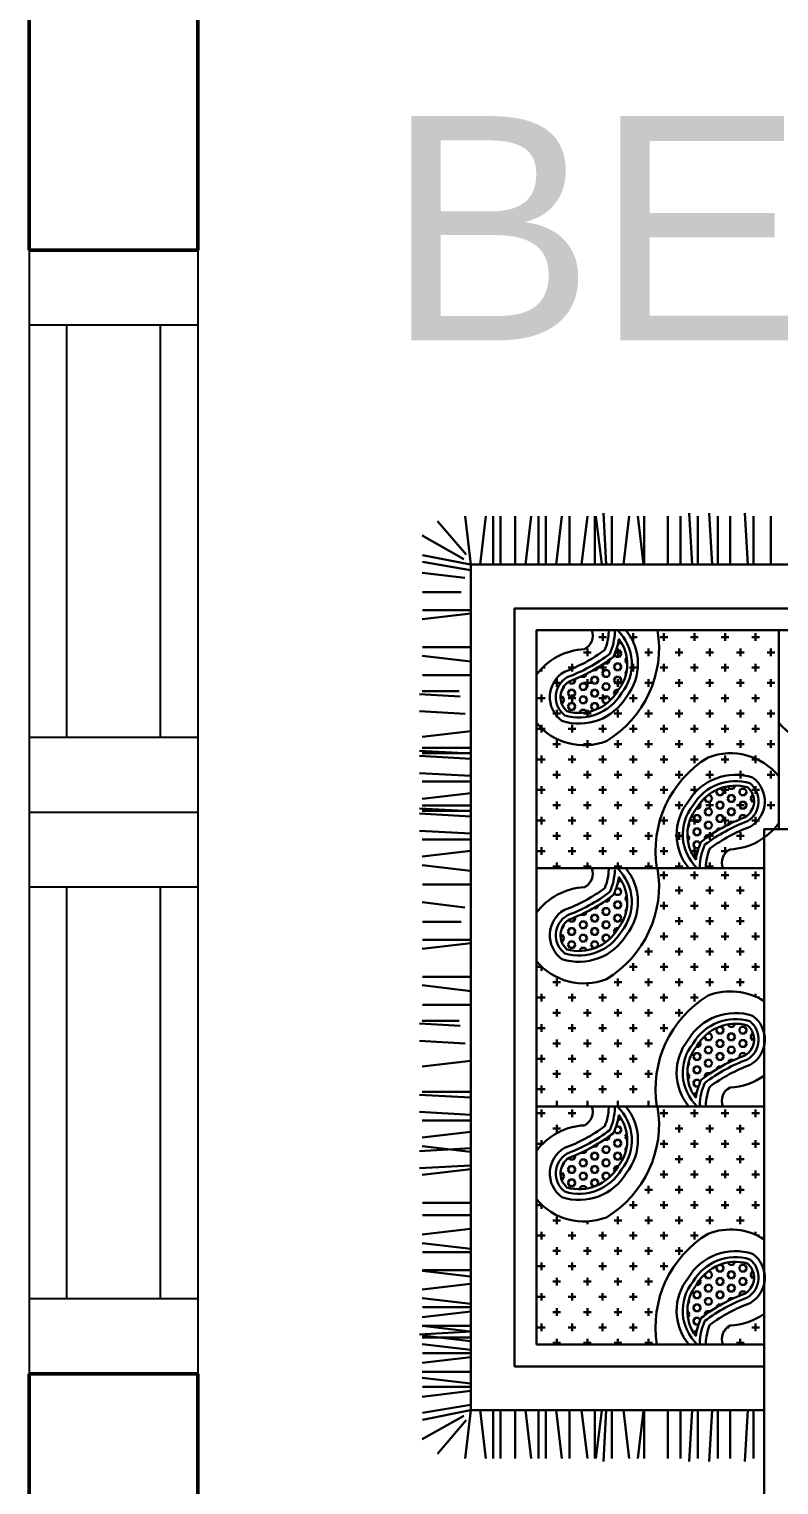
# Model space of a CAD drawing. Header units: millimetres. Extents: x -20622 to 21990, y -10877 to 8500.
# Drawn here: x 0 to 1001, y 1177 to 3120 of the extents above; entities that cross this region are included whole.
import ezdxf

# ---------------------------------------------------------------- set-up
doc = ezdxf.new("R2010")
doc.units = ezdxf.units.MM
doc.layers.add('FURNITURE', color=80, linetype='Continuous', lineweight=30)
doc.layers.add('WALL', color=140, linetype='Continuous', lineweight=50)
doc.layers.add('Windows', color=190, linetype='Continuous')
doc.styles.get("Standard").update_dxf_attribs({"font": 'arial.ttf'})
pattern_1 = [(179.999999927751, (49759.32239473541, -6060.411142730384), (-20.41200002573917, -20.41199997426084), [10.206, -30.618]), (269.999999927751, (49754.21939475616, -6055.308142724855), (20.41199997426083, -20.41200002573917), [10.206, -30.618])]

msp = doc.modelspace()

# ---------------------------------------------------------------- hatches: boundary and pattern name
at = {"layer": 'FURNITURE'}
h = msp.add_hatch(dxfattribs=at)
h.set_pattern_fill('CROSS', color=256, scale=81.64800000000001, angle=179.999999927751, style=0)
h.set_pattern_definition(pattern_1)
h.paths.add_polyline_path([(906.3303028848004, 2147.864654499572, -0.3271189914956976), (1000.586683029902, 2122.486163188499), (1000.586683276037, 2317.679551343042), (838.7751352353225, 2317.679551547084, -0.3064658726302401), (770.3433433272821, 2169.650336356854, -0.3224756214508783), (676.9635869338181, 2193.95336822407), (676.9635866890403, 1999.835439513117), (837.8985109767618, 1999.835439310181, -0.3064658726302392)])
h = msp.add_hatch(dxfattribs=at)
h.set_pattern_fill('CROSS', color=256, scale=81.64800000000001, angle=179.999999927751, style=0)
h.set_pattern_definition(pattern_1)
h.paths.add_polyline_path([(741.2463640553578, 2292.380013499613, 0.3840246390260669), (750.9453571945633, 2317.679551657835), (676.9635870898346, 2317.679551751125), (676.9635870146631, 2258.065682312526, -0.2274321363381987)])
h.paths.add_polyline_path([(935.4272821567265, 2025.134977356814, 0.2321176850507516), (1000.586682951947, 2060.666089637372), (1000.586683276037, 2317.679551343042), (676.9635870898346, 2317.679551751125), (676.9635866890403, 1999.835439513117), (925.7282890175211, 1999.83543919943, -0.3840246390260164)])
h = msp.add_hatch(dxfattribs=at)
h.set_pattern_fill('HEX', color=256, scale=40.82400000000001, angle=179.999999927751, style=0)
h.set_pattern_definition([(179.999999927751, (13065.72926349874, 98.93746913927407), (-1.114538615796642e-08, -8.838655273224003), [5.103000000000001, -10.206]), (299.999999927751, (13065.72926349874, 98.93746913927407), (7.654500007477966, 4.419327626959811), [5.102999999999966, -10.20599999999993]), (239.999999927751, (13060.62626351306, 98.93746914570943), (7.654499996332581, -4.419327646264189), [5.102999999999999, -10.206])])
edge = h.paths.add_edge_path()
edge.add_arc((702.8511598522305, 2318.488390519941), 85.05510159721173, 334.7059495599105, 351.75349550873483, ccw=False)
edge.add_arc((643.0955692009325, 2458.714392421217), 223.2729629412815, 290.29971904566617, 307.7385221473898, ccw=False)
edge.add_arc((734.1444716289831, 2228.344015973936), 24.98340301428634, 122.9498137854405, 229.0990008393211)
edge.add_arc((733.8636147972283, 2266.940868700627), 59.68639451019347, 254.3738144479009, 329.9117372344881)
edge.add_arc((742.0783182080626, 2272.622591191657), 56.15849300792627, 320.6541088638612, 396.8329981427394)
h = msp.add_hatch(dxfattribs=at)
h.set_pattern_fill('HEX', color=256, scale=40.82400000000001, angle=179.999999927751, style=0)
h.set_pattern_definition([(359.999999927751, (-11389.05561739143, 4218.577521704579), (1.114538615796642e-08, 8.838655273224003), [5.103000000000001, -10.206]), (119.999999927751, (-11389.05561739143, 4218.577521704579), (-7.654500007477966, -4.419327626959811), [5.103000000000002, -10.206]), (59.99999992775103, (-11383.95261730097, 4218.577521698146), (-7.654499996332581, 4.419327646264189), [5.103000000000001, -10.206])])
edge = h.paths.add_edge_path()
edge.add_arc((973.8224863046719, 1999.026599987374), 85.05510169648305, 154.7059493314022, 171.7534952802265, ccw=False)
edge.add_arc((1033.578077013885, 1858.800598435628), 223.2729629426227, 110.29971904628661, 127.7385221480103, ccw=False)
edge.add_arc((942.5291745834164, 2089.17097488291), 24.9834030137631, 302.949813785357, 409.0990008392378)
edge.add_arc((942.8100314148561, 2050.574122155799), 59.68639451019347, 74.37381444790095, 149.9117372344881)
edge.add_arc((934.595327951101, 2044.892399598353), 56.15849300910902, 140.6541087772277, 216.8329980561059)
h = msp.add_hatch(dxfattribs=at)
h.set_pattern_fill('HEX', color=256, scale=40.82400000000001, angle=179.999999927751, style=0)
h.set_pattern_definition([(179.999999927751, (13065.72926309795, -218.9066430987345), (-1.114538615796642e-08, -8.838655273224003), [5.103000000000001, -10.206]), (299.999999927751, (13065.72926309795, -218.9066430987345), (7.654500007477966, 4.419327626959811), [5.102999999999966, -10.20599999999993]), (239.999999927751, (13060.62626311226, -218.9066430922991), (7.654499996332581, -4.419327646264189), [5.102999999999999, -10.206])])
edge = h.paths.add_edge_path()
edge.add_arc((702.8511594514343, 2000.64427826936), 85.05510159721173, 334.7059495599105, 351.75349550873483, ccw=False)
edge.add_arc((643.095568841127, 2140.870280176923), 223.2729629211643, 290.2997190363602, 307.7385221380839, ccw=False)
edge.add_arc((734.1444712329114, 1910.499903729641), 24.98340302213125, 122.9498137866912, 229.0990008405718)
edge.add_arc((733.8636143883195, 1949.096756456333), 59.68639451406344, 254.3738144570265, 329.9117372436137)
edge.add_arc((742.0783178152878, 1954.778478947361), 56.15849299773814, 320.6541088636346, 396.832998142513)
h = msp.add_hatch(dxfattribs=at)
h.set_pattern_fill('HEX', color=256, scale=40.82400000000001, angle=179.999999927751, style=0)
h.set_pattern_definition([(359.999999927751, (-11389.05561779222, 3900.73340946741), (1.114538615796642e-08, 8.838655273224003), [5.103000000000001, -10.206]), (119.999999927751, (-11389.05561779222, 3900.73340946741), (-7.654500007477966, -4.419327626959811), [5.103000000000002, -10.206]), (59.99999992775103, (-11383.95261770177, 3900.733409460976), (-7.654499996332581, 4.419327646264189), [5.103000000000001, -10.206])])
edge = h.paths.add_edge_path()
edge.add_arc((973.8224859066718, 1681.182487749784), 85.05510169919005, 154.7059493319517, 171.753495280776, ccw=False)
edge.add_arc((1033.578076566634, 1540.956486191333), 223.272962919824, 110.29971903574031, 127.738522137464, ccw=False)
edge.add_arc((942.5291741775808, 1771.326862638196), 24.98340302213099, 302.9498137866912, 409.0990008405718)
edge.add_arc((942.8100310221741, 1732.730009911506), 59.68639451406038, 74.37381445702734, 149.9117372436147)
edge.add_arc((934.5953275422858, 1727.048287354057), 56.15849299892157, 140.6541087769981, 216.8329980558764)
h = msp.add_hatch(dxfattribs=at)
h.set_pattern_fill('HEX', color=256, scale=40.82400000000001, angle=179.999999927751, style=0)
h.set_pattern_definition([(179.999999927751, (13065.72926269715, -536.7507553367429), (-1.114538615796642e-08, -8.838655273224003), [5.103000000000001, -10.206]), (299.999999927751, (13065.72926269715, -536.7507553367429), (7.654500007477966, 4.419327626959811), [5.102999999999967, -10.20599999999993]), (239.999999927751, (13060.62626271147, -536.7507553303076), (7.654499996332581, -4.419327646264189), [5.102999999999999, -10.206])])
edge = h.paths.add_edge_path()
edge.add_arc((702.8511590506391, 1682.800166031345), 85.05510159720998, 334.70594955991436, 351.7534955087387, ccw=False)
edge.add_arc((643.0955684403318, 1823.02616793892), 223.2729629211694, 290.2997190363595, 307.73852213808317, ccw=False)
edge.add_arc((734.1444708321153, 1592.655791491633), 24.98340302213125, 122.9498137866912, 229.0990008405718)
edge.add_arc((733.8636139869825, 1631.252644218744), 59.6863945143213, 254.373814457635, 329.9117372442221)
edge.add_arc((742.0783174150263, 1636.934366709772), 56.15849299705908, 320.6541088636195, 396.8329981424977)
h = msp.add_hatch(dxfattribs=at)
h.set_pattern_fill('HEX', color=256, scale=40.82400000000001, angle=179.999999927751, style=0)
h.set_pattern_definition([(359.999999927751, (-11389.05561819302, 3582.889297229401), (1.114538615796642e-08, 8.838655273224003), [5.103000000000001, -10.206]), (119.999999927751, (-11389.05561819302, 3582.889297229401), (-7.654500007477966, -4.419327626959811), [5.103000000000002, -10.206]), (59.99999992775103, (-11383.95261810256, 3582.889297222967), (-7.654499996332581, 4.419327646264189), [5.103000000000001, -10.206])])
edge = h.paths.add_edge_path()
edge.add_arc((973.8224855058766, 1363.338375511782), 85.05510169918827, 154.7059493319557, 171.75349528078, ccw=False)
edge.add_arc((1033.57807616857, 1223.112373953738), 223.2729629211694, 110.2997190363595, 127.7385221380832, ccw=False)
edge.add_arc((942.5291737818247, 1453.482750394319), 24.9834030137634, 302.94981378536, 409.0990008392408)
edge.add_arc((942.8100306132648, 1414.885897667211), 59.68639451019191, 74.37381444790145, 149.9117372344888)
edge.add_arc((934.5953271414903, 1409.204175116049), 56.15849299892123, 140.6541087769996, 216.8329980558779)

# ---------------------------------------------------------------- linework, layer by layer
for p, q in [((589.48358723602, 2405.159551864956), (581.8437990984839, 2469.953375223321)), ((601.7854315944642, 2405.159551849444), (609.4252200001811, 2469.953375188542)), ((619.3533051077902, 2405.159551827292), (619.3533051894938, 2469.953375176022)), ((629.2662804504726, 2405.689415656902), (629.2662805313666, 2469.841415660489)), ((648.6221398483831, 2405.689415632495), (648.6221399292772, 2469.841415636082)), ((662.2861591417968, 2405.159551773154), (669.9259475475137, 2469.953375112251)), ((679.8540326551229, 2405.159551751001), (679.8540327368264, 2469.953375099732)), ((689.7670079978052, 2405.689415580612), (689.7670080786993, 2469.8414155842)), ((703.4310272912189, 2405.159551721271), (711.070815592162, 2469.953375060368)), ((720.998900804545, 2405.159551699117), (720.9989008862485, 2469.953375047849)), ((737.3549758590452, 2405.159551678494), (744.9947642647621, 2469.953375017591)), ((754.9228494771451, 2405.15955165634), (754.9228495588486, 2469.953375005071)), ((764.0892996244002, 2405.689415486893), (756.4544466460084, 2469.953375003141)), ((770.1925554912232, 2405.159551637086), (766.3726614157276, 2473.764388958735)), ((777.8323437104646, 2405.159551627453), (777.8323437921681, 2469.953374976183)), ((793.1069850939039, 2405.159551608192), (800.7467734996208, 2469.953374947288)), ((819.8413087544832, 2405.68941541659), (812.206455880867, 2469.953374932838)), ((820.9986396157983, 2405.689415415131), (820.9986396966924, 2469.841415418718)), ((852.2356015880305, 2405.159551533631), (852.235601669734, 2469.953374882361)), ((869.4999326503548, 2405.159551511861), (869.4999327320584, 2469.953374860592)), ((884.7745740337941, 2405.159551492599), (880.954679958295, 2473.76438881425)), ((892.4143622530337, 2405.159551482966), (892.4143623347372, 2469.953374831697)), ((911.5088976937059, 2405.159551458889), (907.6890037229805, 2473.764388780538)), ((919.1486860177192, 2405.159551449256), (919.1486860994228, 2469.953374797986)), ((935.57572289378, 2405.689415270651), (935.5757229746741, 2469.841415274239)), ((959.1728965419989, 2405.159551398785), (955.3530025712735, 2473.764388720435)), ((966.8126848660122, 2405.159551389151), (966.8126849477158, 2469.953374737882)), ((989.7271144686911, 2405.159551360256), (989.7271145503946, 2469.953374708987)), ((583.4695479437614, 2418.619044727035), (544.9692495104573, 2463.434941709761)), ((580.121684737449, 2412.599022144616), (524.6897639749059, 2444.065880918717)), ((588.9537234458767, 2405.159551865625), (524.8017234325089, 2418.0093660143)), ((581.480440139474, 2387.665199530532), (524.6897639122944, 2394.41219231275)), ((588.9537234367453, 2397.917247127945), (524.8017234208837, 2408.790103014631)), ((576.4032164723958, 2368.355677343264), (524.8017233698974, 2368.355677408332)), ((589.4835871538853, 2340.024512801786), (524.6897638340797, 2332.384724598033)), ((589.4835871595587, 2344.52221578397), (524.8017233398441, 2344.522215865532)), ((589.4835870969455, 2294.868527165429), (524.8017232772308, 2294.868527246991)), ((589.4835870730512, 2275.91913158158), (524.6897637725833, 2283.616934936987)), ((589.483587049901, 2257.560419951008), (524.8017232301863, 2257.56042003257)), ((574.058231476869, 2236.264595551869), (524.6897637128714, 2236.264595614122)), ((575.4246308830625, 2229.407605186325), (520.8787497533649, 2232.444701470332)), ((581.9133323104033, 2206.131886880147), (520.8787497244703, 2209.530271867653)), ((589.4835869556246, 2182.795948042442), (524.6897636358153, 2175.156159826117)), ((589.4835869276194, 2160.588542842773), (524.6897636174454, 2160.588542924477)), ((589.4835869179879, 2152.948754557317), (520.8787496579389, 2156.768648779848)), ((589.4835869093367, 2146.08926068917), (520.8787496492896, 2149.909154911703)), ((589.4835869189719, 2153.729048973789), (524.6897636087979, 2153.729049055492)), ((589.4835868804421, 2123.174831086491), (520.8787496203931, 2126.994725322435)), ((589.4835868708105, 2115.535042801873), (524.6897635606365, 2115.535042883577)), ((589.4835868515474, 2100.260401483813), (524.6897635317418, 2092.620613280898)), ((589.4835868208738, 2075.93453790201), (520.8787495608267, 2079.754432137953)), ((589.4835868305072, 2083.574326186628), (524.6897635203331, 2083.574326268332)), ((589.4835868122245, 2069.075044033863), (520.8787495521756, 2072.894938268969)), ((589.4835868218579, 2076.714832331893), (524.6897635116839, 2076.714832413597)), ((589.4835867833299, 2046.160614431185), (520.8787495232809, 2049.98050866629)), ((589.4835867736965, 2038.520826146567), (524.6897634635225, 2038.52082622827)), ((589.4835867544352, 2023.246184828506), (524.6897634346278, 2015.606396625591)), ((588.9537229305806, 1996.511861090472), (524.689763420176, 2004.146714191539)), ((852.1704048413376, 1990.664806694101), (841.9644048699702, 1990.66480670697)), ((847.0674048620876, 1995.767806698792), (847.0674048492183, 1985.561806701441)), ((892.994404831581, 1990.664806642623), (882.7884048602136, 1990.664806655492)), ((887.8914048523311, 1995.767806647314), (887.8914048394618, 1985.561806649963)), ((933.8184048218245, 1990.664806591144), (923.6124048504571, 1990.664806604014)), ((928.7154048425746, 1995.767806595836), (928.7154048297052, 1985.561806598484)), ((974.642404812068, 1990.664806539666), (964.4364048407006, 1990.664806552535)), ((969.539404832818, 1995.767806544357), (969.5394048199487, 1985.561806547006)), ((588.9537229073503, 1978.090199206228), (524.801722877779, 1978.090199287122)), ((872.5824048631057, 1970.252806672821), (862.3764047869645, 1970.25280668569)), ((867.4794048838576, 1975.355806678351), (867.4794048709864, 1965.149806680161)), ((913.4064048533492, 1970.252806621343), (903.2004048819817, 1970.252806634212)), ((908.303404874101, 1975.355806626872), (908.3034048612299, 1965.149806628682)), ((954.2304048435926, 1970.252806569865), (944.0244048722252, 1970.252806582733)), ((949.1274048643445, 1975.355806575394), (949.1274048514733, 1965.149806577204)), ((581.4804395847441, 1947.746032804192), (524.6897633575645, 1954.493025586409)), ((852.1704047898565, 1949.840806690446), (841.9644048184891, 1949.840806703316)), ((847.0674048106084, 1954.943806708549), (847.0674047977391, 1944.737806697786)), ((892.9944047801, 1949.840806638968), (882.7884048087326, 1949.840806651838)), ((887.8914048008519, 1954.94380665707), (887.8914047879825, 1944.737806646308)), ((933.8184047703435, 1949.84080658749), (923.6124047989761, 1949.840806600359)), ((928.7154047910954, 1954.943806605592), (928.715404778226, 1944.73780659483)), ((974.6424047605869, 1949.840806536012), (964.4364047892195, 1949.840806548881)), ((969.5394047813388, 1954.943806554114), (969.5394047684695, 1944.737806543352)), ((576.4032159176659, 1928.436510616086), (524.8017228151675, 1928.436510681154)), ((872.5824048116283, 1929.428806669167), (862.3764047354871, 1929.428806682036)), ((867.4794048323783, 1934.531806674696), (867.4794048195108, 1924.325806677344)), ((913.4064048018718, 1929.428806617688), (903.2004048305043, 1929.428806630557)), ((908.3034048226218, 1934.531806623218), (908.3034048097543, 1924.325806625866)), ((954.2304047921152, 1929.42880656621), (944.0244048207478, 1929.428806579079)), ((949.1274048128653, 1934.531806571739), (949.1274047999977, 1924.325806574388)), ((589.4835866048288, 1904.60304905763), (524.8017227851142, 1904.603049139192)), ((852.170404738381, 1909.016806700203), (841.9644047670135, 1909.016806713072)), ((847.067404759131, 1914.119806705732), (847.0674047462599, 1903.913806707543)), ((892.9944047286244, 1909.016806648725), (882.788404757257, 1909.016806661594)), ((887.8914047493745, 1914.119806654254), (887.8914047365033, 1903.913806656065)), ((933.8184047188679, 1909.016806597246), (923.6124047475005, 1909.016806610116)), ((928.715404739618, 1914.119806602776), (928.7154047267468, 1903.913806604586)), ((974.6424047091114, 1909.016806545768), (964.4364047377439, 1909.016806558637)), ((969.5394047298614, 1914.119806551297), (969.5394047169902, 1903.913806553108)), ((589.4835865991554, 1900.105346074608), (524.6897632793498, 1892.465557871694)), ((831.7584047699056, 1888.604806717829), (821.5524046937644, 1888.604806730698)), ((826.6554047906575, 1893.70780672252), (826.6554047777863, 1883.501806725168)), ((872.5824047601491, 1888.60480666635), (862.3764046840079, 1888.604806679219)), ((867.479404780901, 1893.707806671041), (867.4794047680298, 1883.50180667369)), ((913.4064047503925, 1888.604806614872), (903.2004047790251, 1888.604806627741)), ((908.3034047711444, 1893.707806619563), (908.3034047582732, 1883.501806622212)), ((954.230404740636, 1888.604806563394), (944.0244047692686, 1888.604806576263)), ((949.1274047613879, 1893.707806568085), (949.1274047485167, 1883.501806570733)), ((684.4631325102691, 1868.192806908024), (678.6684047545587, 1868.192806915331)), ((683.7714047410609, 1868.839936143754), (683.7714047338086, 1863.08980691064)), ((811.3464046966565, 1868.192806748027), (801.140404725289, 1868.192806760896)), ((806.2434047174083, 1873.295806753556), (806.243404704539, 1863.089806756205)), ((852.1704046868999, 1868.192806696549), (841.9644047155325, 1868.192806709418)), ((847.0674047076518, 1873.295806702078), (847.0674046947825, 1863.089806704727)), ((892.9944046771434, 1868.19280664507), (882.788404705776, 1868.19280665794)), ((887.8914046978953, 1873.2958066506), (887.8914046850259, 1863.089806653248)), ((933.8184046673869, 1868.192806593592), (923.6124046960194, 1868.192806606461)), ((928.7154046881387, 1873.295806599121), (928.7154046752694, 1863.08980660177)), ((974.6424046576303, 1868.192806542114), (964.4364046862629, 1868.192806554983)), ((969.5394046783822, 1873.295806547643), (969.5394046655128, 1863.089806550292)), ((589.4835865422156, 1854.949360439089), (524.8017227225009, 1854.949360520651)), ((709.286404642924, 1847.78080688202), (699.0804046715566, 1847.780806894889)), ((704.1834046636741, 1852.883806886711), (704.1834046508047, 1842.67780688936)), ((745.0074046456921, 1846.360182022235), (745.0074046410482, 1842.677806837881)), ((790.9344047281847, 1847.780806779064), (780.7284046520435, 1847.780806791932)), ((785.831404644161, 1852.883806783754), (785.8314046312917, 1842.677806786403)), ((831.7584047184282, 1847.780806727585), (821.552404642287, 1847.780806740454)), ((826.6554047391783, 1852.883806732276), (826.6554047263089, 1842.677806734925)), ((872.5824047086717, 1847.780806676107), (862.3764046325305, 1847.780806688976)), ((867.4794047294217, 1852.883806680798), (867.4794047165524, 1842.677806683447)), ((913.4064046989151, 1847.780806624629), (903.2004047275477, 1847.780806637498)), ((908.3034047196652, 1852.883806629319), (908.3034047067958, 1842.677806631968)), ((954.2304046891586, 1847.78080657315), (944.0244047177912, 1847.780806586019)), ((949.1274047099087, 1852.883806577841), (949.1274046970393, 1842.67780658049)), ((589.4835865183213, 1835.999964854401), (524.6897632178534, 1843.697768210648)), ((688.8744046744487, 1827.368806899646), (678.6684047030813, 1827.368806912515)), ((683.7714046952005, 1832.471806904337), (683.7714046823312, 1822.265806906986)), ((729.6984046646921, 1827.368806848167), (719.4924046933247, 1827.368806861037)), ((724.595404685444, 1832.471806852858), (724.5954046725747, 1822.265806855507)), ((770.5224046549356, 1827.368806796689), (760.3164046835682, 1827.368806809558)), ((765.4194046756875, 1832.47180680138), (765.4194046628181, 1822.265806804029)), ((811.3464046451809, 1827.368806745211), (801.1404046738135, 1827.36880675808)), ((806.2434046659309, 1832.471806749902), (806.2434046530598, 1822.265806752551)), ((852.1704046354243, 1827.368806693732), (841.9644046640569, 1827.368806706602)), ((847.0674046561744, 1832.471806698424), (847.0674046433032, 1822.265806701072)), ((892.9944046256678, 1827.368806642254), (882.7884046543004, 1827.368806655123)), ((887.8914046464179, 1832.471806646945), (887.8914046335467, 1822.265806649594)), ((969.5394046269048, 1832.471806543989), (969.5394046219353, 1828.531826597002)), ((974.6424046061547, 1827.368806539297), (972.0543422801966, 1827.368806542561)), ((589.4835864951692, 1817.64125322383), (524.8017226754546, 1817.641253305392)), ((704.1834046121967, 1812.059806883895), (704.1834045993255, 1801.853806886543)), ((745.0074046024401, 1812.059806832416), (745.007404589569, 1801.853806835065)), ((785.8314045926836, 1812.059806780938), (785.8314045798124, 1801.853806783587)), ((826.6554046877009, 1812.05980672946), (826.6554046748297, 1801.853806732109)), ((867.4794046779443, 1812.059806677981), (867.4794046650732, 1801.85380668063)), ((575.4246303283326, 1789.488438459147), (520.878749198635, 1792.525534743155)), ((574.0582309221409, 1796.345428824691), (524.6897631581433, 1796.345428886945)), ((683.7714046437213, 1791.647806914093), (683.771404630852, 1781.441806903331)), ((709.2864045914448, 1806.956806878365), (699.0804046200774, 1806.956806891235)), ((724.5954046339648, 1791.647806862615), (724.5954046210954, 1781.441806851852)), ((750.1104045816883, 1806.956806826887), (739.9044046103209, 1806.956806839756)), ((765.4194046242083, 1791.647806811137), (765.4194046113389, 1781.441806800374)), ((790.9344046767055, 1806.956806775409), (780.7284046005643, 1806.956806788278)), ((806.2434046144517, 1791.647806759658), (806.2434046015824, 1781.441806748896)), ((831.758404666949, 1806.95680672393), (821.5524045908078, 1806.9568067368)), ((847.0674046046952, 1791.64780670818), (847.0674045918258, 1781.441806697417)), ((872.5824046571925, 1806.956806672452), (862.3764045810512, 1806.956806685321)), ((581.9133317556734, 1766.212720152969), (520.8787491697403, 1769.611105140476)), ((688.8744046229695, 1786.544806895991), (678.668404651602, 1786.54480690886)), ((704.1834045607175, 1771.23580688024), (704.1834045478481, 1761.029806882889)), ((729.6984046132129, 1786.544806844513), (719.4924046418455, 1786.544806857382)), ((745.0074045509609, 1771.235806828762), (745.0074045380916, 1761.029806831411)), ((770.5224046034564, 1786.544806793034), (760.316404632089, 1786.544806805903)), ((785.8314045412044, 1771.235806777284), (785.831404528335, 1761.029806779932)), ((811.3464045936998, 1786.544806741556), (801.1404046223324, 1786.544806754425)), ((826.6554046362216, 1771.235806725805), (826.6554046233523, 1761.029806728454)), ((852.1704045839433, 1786.544806690078), (841.9644046125759, 1786.544806702947)), ((683.7714045922439, 1750.823806911277), (683.7714045793746, 1740.617806913087)), ((709.2864045399674, 1766.132806875549), (699.0804045686, 1766.132806888418)), ((724.5954045824874, 1750.823806859799), (724.595404569618, 1740.617806861609)), ((750.1104045302109, 1766.132806824071), (739.9044045588435, 1766.13280683694)), ((765.4194045727309, 1750.82380680832), (765.4194045598615, 1740.617806810131)), ((790.9344046252281, 1766.132806772592), (780.7284045490869, 1766.132806785462)), ((806.2434045629743, 1750.823806756842), (806.2434045501032, 1740.617806758652)), ((831.7584046154716, 1766.132806721114), (821.5524045393304, 1766.132806733983)), ((589.4835864008946, 1742.876781315264), (524.6897630810854, 1735.236993099777)), ((688.874404571492, 1745.720806905748), (678.6684046001246, 1745.720806918617)), ((704.1834045092401, 1730.411806877424), (704.1834044963689, 1720.205806879235)), ((729.6984045617355, 1745.720806854269), (719.4924045903681, 1745.720806867138)), ((745.0074044994835, 1730.411806825946), (745.0074044866124, 1720.205806827756)), ((770.522404551979, 1745.720806802791), (760.3164045806116, 1745.72080681566)), ((785.831404489727, 1730.411806774467), (785.8314044768558, 1720.205806776278)), ((811.3464045422243, 1745.720806751313), (801.1404045708568, 1745.720806764182)), ((826.6554045847442, 1730.411806722989), (826.6554045718731, 1720.2058067248)), ((683.7714045407647, 1709.999806907623), (683.7714045278954, 1699.793806910271)), ((709.2864044884882, 1725.308806871895), (699.0804045171208, 1725.308806884764)), ((724.5954045310082, 1709.999806856144), (724.5954045181388, 1699.793806858793)), ((750.1104044787317, 1725.308806820416), (739.9044045073642, 1725.308806833286)), ((765.4194045212516, 1709.999806804666), (765.4194045083823, 1699.793806807314)), ((790.9344045737489, 1725.308806768938), (780.7284044976077, 1725.308806781807)), ((806.2434045114951, 1709.999806753188), (806.2434044986258, 1699.793806755836)), ((831.7584045639924, 1725.30880671746), (821.5524044878512, 1725.308806730329)), ((589.4835863390199, 1693.809918630124), (520.8787490789728, 1697.629812852657)), ((589.4835863486551, 1701.449706914743), (524.689763038481, 1701.449706996447)), ((688.8744045200128, 1704.896806902093), (678.6684045486454, 1704.896806914962)), ((729.6984045102563, 1704.896806850615), (719.4924045388889, 1704.896806863484)), ((770.5224045004998, 1704.896806799137), (760.3164045291323, 1704.896806812005)), ((811.3464044907432, 1704.896806747658), (801.1404045193758, 1704.896806760527)), ((589.4835863101252, 1670.895489027445), (520.8787490500781, 1674.715383263389)), ((688.8744044795676, 1672.820694662006), (678.6684045082002, 1672.820694674875)), ((683.7714045003177, 1677.923694666697), (683.7714044874483, 1667.717694669346)), ((704.1834044577608, 1689.58780688718), (704.183404448182, 1681.991327228212)), ((729.6984044698111, 1672.820694610528), (719.4924044984436, 1672.820694623397)), ((724.5954044905611, 1677.923694615218), (724.5954044776918, 1667.717694617867)), ((745.0074044480043, 1689.587806835702), (745.0074044384255, 1681.991327176733)), ((785.8314044382478, 1689.587806784224), (785.831404428669, 1681.991327125255)), ((826.655404533265, 1689.587806732746), (826.6554045236862, 1681.991327073777)), ((852.1704044405415, 1672.820694456093), (841.964404469174, 1672.820694468962)), ((847.0674044612915, 1677.923694460784), (847.0674044484222, 1667.717694463432)), ((892.9944044307849, 1672.820694404614), (882.7884044594175, 1672.820694417483)), ((887.891404451535, 1677.923694409305), (887.8914044386656, 1667.717694411954)), ((933.8184044210284, 1672.820694353136), (923.612404449661, 1672.820694366005)), ((928.7154044417784, 1677.923694357827), (928.7154044289091, 1667.717694360476)), ((974.6424044112719, 1672.820694301658), (964.4364044399044, 1672.820694314527)), ((969.5394044320219, 1677.923694306349), (969.5394044191526, 1667.717694308997)), ((589.4835863004937, 1663.255700742827), (524.6897629903197, 1663.255700824531)), ((709.2864043965619, 1652.408694640726), (699.0804044251945, 1652.408694653595)), ((704.1834044173138, 1657.511694646255), (704.1834044044426, 1647.305694635493)), ((872.5824044623096, 1652.408694434813), (862.3764043861684, 1652.408694447682)), ((867.4794044830614, 1657.511694440342), (867.4794044701903, 1647.30569442958)), ((913.406404452553, 1652.408694383334), (903.2004044811856, 1652.408694396204)), ((908.3034044733049, 1657.511694388864), (908.3034044604337, 1647.305694378101)), ((954.2304044427965, 1652.408694331856), (944.0244044714291, 1652.408694344725)), ((949.1274044635484, 1657.511694337385), (949.1274044506772, 1647.305694326623)), ((589.4835862812306, 1647.981059424766), (524.689762961425, 1640.341271221852)), ((683.7714044488403, 1637.09969466388), (683.7714044405438, 1630.521595953534)), ((847.0674044098141, 1637.099694457967), (847.0674043969448, 1626.893694460616)), ((887.8914044000576, 1637.099694406489), (887.8914043871882, 1626.893694409138)), ((928.715404390301, 1637.099694355011), (928.7154043774317, 1626.893694357659)), ((969.5394043805445, 1637.099694303532), (969.5394043676752, 1626.893694306181)), ((589.4835862537293, 1626.171195267701), (520.8787489840488, 1622.351301218188)), ((588.9537224573778, 1621.246735687571), (524.689762946975, 1628.881588788638)), ((685.2061117580433, 1631.996694662977), (678.668404456721, 1631.99669467122)), ((852.1704043890622, 1631.996694452438), (841.9644044176948, 1631.996694465307)), ((867.4794044315822, 1616.687694436687), (867.4794044187147, 1606.481694439336)), ((892.9944043793057, 1631.99669440096), (882.7884044079383, 1631.996694413829)), ((908.3034044218257, 1616.687694385209), (908.3034044089582, 1606.481694387858)), ((933.8184043695492, 1631.996694349481), (923.6124043981818, 1631.996694362351)), ((949.1274044120692, 1616.687694333731), (949.1274043992016, 1606.48169433638)), ((974.6424043597926, 1631.996694298003), (964.4364043884252, 1631.996694310872)), ((589.4835862248347, 1603.256765665022), (520.8787489551542, 1599.436871615509)), ((589.4835862186192, 1598.327370819637), (524.6897628988118, 1590.687582615884)), ((847.0674043583349, 1596.275694467724), (847.0674043454655, 1586.069694456962)), ((872.5824044108322, 1611.584694431996), (862.376404334691, 1611.584694444866)), ((887.8914043485784, 1596.275694416245), (887.891404335709, 1586.069694405483)), ((913.4064044010756, 1611.584694380518), (903.2004044297082, 1611.584694393387)), ((928.7154043388218, 1596.275694364767), (928.7154043259525, 1586.069694354005)), ((954.2304043913191, 1611.58469432904), (944.0244044199517, 1611.584694341909)), ((969.5394043290653, 1596.275694313289), (969.5394043161959, 1586.069694302527)), ((826.6554043898614, 1575.863694485349), (826.6554043769902, 1565.65769448716)), ((852.1704043375848, 1591.172694449622), (841.9644043662174, 1591.172694462491)), ((867.4794043801048, 1575.863694433871), (867.4794043672337, 1565.657694435681)), ((892.9944043278283, 1591.172694398143), (882.7884043564609, 1591.172694411013)), ((908.3034043703483, 1575.863694382393), (908.3034043574771, 1565.657694384203)), ((933.8184043180718, 1591.172694346665), (923.6124043467044, 1591.172694359534)), ((949.1274043605918, 1575.863694330915), (949.1274043477206, 1565.657694332725)), ((974.6424043083152, 1591.172694295187), (964.4364043369478, 1591.172694308056)), ((806.243404316614, 1555.451694515548), (806.2434043037447, 1545.245694518196)), ((831.7584043691095, 1570.76069447982), (821.5524042929683, 1570.760694492689)), ((847.0674043068575, 1555.451694464069), (847.0674042939881, 1545.245694466718)), ((872.582404359353, 1570.760694428342), (862.3764042832117, 1570.760694441211)), ((887.891404297101, 1555.451694412591), (887.8914042842316, 1545.24569441524)), ((913.4064043495964, 1570.760694376864), (903.200404378229, 1570.760694389732)), ((928.7154042873444, 1555.451694361113), (928.7154042744751, 1545.245694363761)), ((954.2304043398399, 1570.760694325385), (944.0244043684725, 1570.760694338254)), ((969.5394042775879, 1555.451694309634), (969.5394042647185, 1545.245694312283)), ((588.9537223715342, 1553.171385183947), (524.8017223419629, 1553.171385264842)), ((588.9537223511597, 1537.01304573465), (524.8017223215884, 1537.013045815544)), ((684.4631321094748, 1550.348694670853), (678.6684043537643, 1550.348694678161)), ((683.7714043402648, 1550.995823906584), (683.7714043330143, 1545.245694672631)), ((811.3464042958622, 1550.348694510856), (801.1404043244947, 1550.348694523726)), ((852.1704042861056, 1550.348694459378), (841.9644043147382, 1550.348694472247)), ((892.9944042763491, 1550.3486944079), (882.7884043049817, 1550.348694420769)), ((933.8184042665926, 1550.348694356421), (923.6124042952251, 1550.348694369291)), ((974.642404256836, 1550.348694304943), (964.4364042854686, 1550.348694317812)), ((588.9537223279312, 1518.591383850405), (524.6897627982726, 1510.956530910572)), ((709.2864042421279, 1529.936694630601), (699.0804042707605, 1529.93669464347)), ((704.183404262878, 1535.03969463613), (704.1834042500086, 1524.833694638778)), ((745.007404244896, 1528.516069784226), (745.0074042402521, 1524.8336945873)), ((790.9344043273886, 1529.936694527644), (780.7284042512474, 1529.936694540513)), ((785.8314042433649, 1535.039694533173), (785.8314042304955, 1524.833694535822)), ((831.7584043176321, 1529.936694476166), (821.5524042414909, 1529.936694489035)), ((826.6554043383821, 1535.039694481695), (826.6554043255128, 1524.833694484343)), ((872.5824043078755, 1529.936694424687), (862.3764042317343, 1529.936694437556)), ((867.4794043286256, 1535.039694430217), (867.4794043157563, 1524.833694432865)), ((913.406404298119, 1529.936694373209), (903.2004043267516, 1529.936694386078)), ((908.3034043188691, 1535.039694378738), (908.3034043059997, 1524.833694381387)), ((954.2304042883625, 1529.936694321731), (944.0244043169951, 1529.9366943346)), ((949.1274043091125, 1535.03969432726), (949.1274042962432, 1524.833694329908)), ((589.4835860843632, 1491.857060111036), (524.6897627838225, 1499.496848477358)), ((688.8744042736525, 1509.524694661637), (678.6684043022851, 1509.524694674506)), ((683.7714042944044, 1514.627694667166), (683.7714042815351, 1504.421694668977)), ((729.698404263896, 1509.524694610159), (719.4924042925286, 1509.524694623028)), ((724.5954042846479, 1514.627694615688), (724.5954042717785, 1504.421694617499)), ((770.5224042541395, 1509.52469455868), (760.316404282772, 1509.52469457155)), ((765.4194042748913, 1514.62769456421), (765.419404262022, 1504.42169456602)), ((811.3464042443848, 1509.524694507202), (801.1404042730173, 1509.524694520071)), ((806.2434042651348, 1514.627694512731), (806.2434042522636, 1504.421694514542)), ((852.1704042346282, 1509.524694455724), (841.9644042632608, 1509.524694468593)), ((847.0674042553783, 1514.627694461253), (847.0674042425071, 1504.421694463064)), ((892.9944042248717, 1509.524694404245), (882.7884042535043, 1509.524694417115)), ((887.8914042456217, 1514.627694409775), (887.8914042327506, 1504.421694411585)), ((969.5394042261087, 1514.627694306818), (969.539404221141, 1510.687714346421)), ((974.6424042053586, 1509.524694301289), (972.0543418794005, 1509.524694304552)), ((588.9537222885465, 1487.359357128682), (524.8017222589751, 1487.359357209576)), ((709.2864041906487, 1489.112694640357), (699.0804042192813, 1489.112694653226)), ((704.1834042114006, 1494.215694645887), (704.1834041985294, 1484.009694635124)), ((750.1104041808921, 1489.112694588879), (739.9044042095247, 1489.112694601748)), ((745.007404201644, 1494.215694594408), (745.0074041887729, 1484.009694583646)), ((790.9344042759094, 1489.112694537401), (780.7284041997682, 1489.112694550269)), ((785.8314041918875, 1494.21569454293), (785.8314041790163, 1484.009694532167)), ((831.7584042661529, 1489.112694485922), (821.5524041900117, 1489.112694498791)), ((826.6554042869047, 1494.215694491452), (826.6554042740336, 1484.009694480689)), ((872.5824042563963, 1489.112694434444), (862.3764041802551, 1489.112694447313)), ((867.4794042771482, 1494.215694439973), (867.479404264277, 1484.009694429211)), ((588.9537222479084, 1455.130239100119), (524.6897627375038, 1462.765092213759)), ((588.9537222584931, 1463.525895585882), (524.8017222289218, 1463.525895666776)), ((688.8744042221751, 1468.700694657982), (678.6684042508077, 1468.700694670852)), ((683.771404242927, 1473.803694663512), (683.7714042300577, 1463.597694666161)), ((729.6984042124186, 1468.700694606504), (719.4924042410512, 1468.700694619374)), ((724.5954042331705, 1473.803694612033), (724.5954042203011, 1463.597694614682)), ((770.5224042026621, 1468.700694555026), (760.3164042312947, 1468.700694567895)), ((765.419404223414, 1473.803694560555), (765.4194042105446, 1463.597694563204)), ((811.3464041929055, 1468.700694503548), (801.1404042215381, 1468.700694516417)), ((806.2434042136574, 1473.803694509077), (806.2434042007881, 1463.597694511726)), ((852.170404183149, 1468.700694452069), (841.9644042117816, 1468.700694464939)), ((847.0674042039009, 1473.803694457599), (847.0674041910315, 1463.597694460247)), ((588.9537222352646, 1445.104233701637), (524.689762705606, 1437.469380762642)), ((709.2864041391713, 1448.288694637541), (699.0804041678039, 1448.28869465041)), ((704.1834041599213, 1453.391694642232), (704.183404147052, 1443.18569464488)), ((750.1104041294147, 1448.288694586063), (739.9044041580473, 1448.288694598931)), ((745.0074041501648, 1453.391694590753), (745.0074041372955, 1443.185694593402)), ((790.934404224432, 1448.288694534584), (780.7284041482908, 1448.288694547453)), ((785.8314041404083, 1453.391694539275), (785.8314041275389, 1443.185694541924)), ((831.7584042146755, 1448.288694483106), (821.5524041385343, 1448.288694495975)), ((826.6554042354255, 1453.391694487797), (826.6554042225562, 1443.185694490445)), ((589.4835859916966, 1418.369909963106), (524.6897626911559, 1426.009698329428)), ((688.8744041706959, 1427.876694655166), (678.6684041993285, 1427.876694668035)), ((683.7714041914478, 1432.979694673268), (683.7714041785785, 1422.773694662506)), ((729.6984041609394, 1427.876694603688), (719.492404189572, 1427.876694616557)), ((724.5954041816913, 1432.97969462179), (724.5954041688219, 1422.773694611028)), ((770.5224041511829, 1427.87669455221), (760.3164041798154, 1427.876694565079)), ((765.4194041719347, 1432.979694570312), (765.4194041590654, 1422.77369455955)), ((811.3464041414281, 1427.876694500731), (801.1404041700607, 1427.876694513601)), ((806.2434041621782, 1432.979694518833), (806.243404149307, 1422.773694508071)), ((589.4835859790965, 1408.377412702796), (524.689762659289, 1400.737624486471)), ((588.9537221958817, 1413.872206980752), (524.8017221663104, 1413.872207061647)), ((709.2864040876921, 1407.464694633886), (699.0804041163246, 1407.464694646755)), ((704.1834041084439, 1412.567694639416), (704.1834040955728, 1402.361694642064)), ((750.1104040779355, 1407.464694582408), (739.9044041065681, 1407.464694595277)), ((745.0074040986874, 1412.567694587937), (745.0074040858162, 1402.361694590586)), ((790.9344041729528, 1407.46469453093), (780.7284040968116, 1407.464694543799)), ((785.8314040889309, 1412.567694536459), (785.8314040760597, 1402.361694539107)), ((831.7584041631962, 1407.464694479452), (821.552404087055, 1407.46469449232)), ((826.6554041839481, 1412.567694484981), (826.655404171077, 1402.361694487629)), ((589.4835859451396, 1381.448445194868), (520.8787486754572, 1377.628551131944)), ((588.9537221552418, 1381.643088951352), (524.6897626448372, 1389.277942053257)), ((589.4835859547729, 1389.088233479486), (524.6897626445989, 1389.08823356119)), ((688.8744041192185, 1387.052694664923), (678.6684041478511, 1387.052694677792)), ((683.7714041399704, 1392.155694669614), (683.771404127101, 1381.949694672263)), ((729.698404109462, 1387.052694613444), (719.4924041380946, 1387.052694626314)), ((724.5954041302139, 1392.155694618136), (724.5954041173445, 1381.949694620784)), ((770.5224040997055, 1387.052694561966), (760.316404128338, 1387.052694574835)), ((765.4194041204573, 1392.155694566657), (765.419404107588, 1381.949694569306)), ((811.3464040899489, 1387.052694510488), (801.1404041185815, 1387.052694523357)), ((806.2434041107008, 1392.155694515179), (806.2434040978314, 1381.949694517828)), ((928.715404071063, 1383.933748862792), (928.7154040685618, 1381.949694363393)), ((933.8184040606793, 1387.052694356053), (931.7698924903598, 1387.052694358635)), ((974.6424040509228, 1387.052694304575), (964.4364040795554, 1387.052694317444)), ((969.5394040716747, 1392.155694309266), (969.5394040588053, 1381.949694311915)), ((589.4835859290833, 1368.716221343727), (524.6897626285445, 1376.356009710049)), ((589.4835859355062, 1373.808656896838), (524.6897626253322, 1373.808656978542)), ((589.4835859145842, 1357.216354782601), (524.6897626140417, 1364.856143149762)), ((709.2864040362147, 1366.64069463107), (699.0804040648472, 1366.640694643939)), ((704.1834040569647, 1371.743694635761), (704.1834040473859, 1364.147214990204)), ((750.1104040264581, 1366.640694579592), (739.9044040550907, 1366.640694592461)), ((745.0074040472082, 1371.743694584283), (745.0074040376294, 1364.147214938725)), ((790.9344041214754, 1366.640694528113), (780.7284040453342, 1366.640694540982)), ((785.8314040374516, 1371.743694532804), (785.8314040278728, 1364.147214887247)), ((831.7584041117188, 1366.640694476635), (821.5524040355776, 1366.640694489504)), ((826.6554041324689, 1371.743694481326), (826.6554041228901, 1364.147214835769)), ((954.2304040824492, 1366.6406943222), (944.0244041110818, 1366.640694335069)), ((949.1274041031993, 1371.743694326891), (949.1274040936205, 1364.147214681334)), ((589.4835859019822, 1347.22385752313), (524.6897625821748, 1339.584069320215)), ((588.9537221187675, 1352.718651801086), (524.8017220891961, 1352.71865188198)), ((589.4835858776587, 1327.934678299819), (524.6897625674846, 1327.934678381523)), ((589.4835858578572, 1312.23022291381), (524.6897625573147, 1319.870011280971)), ((589.483585845257, 1302.237725654339), (524.6897625254478, 1294.597937451424)), ((588.9537220620405, 1307.732519932295), (524.8017220324691, 1307.732520013189)), ((588.9537220320017, 1283.909519882238), (524.8017219887188, 1273.036664143929)), ((580.1216832956779, 1269.227744888679), (524.6897624537778, 1237.760886240965)), ((588.9537220228685, 1276.667215145397), (524.8017219770936, 1263.817401145099)), ((583.4695464868109, 1263.207722284407), (544.9692479404821, 1218.39182541135)), ((589.4835858130118, 1276.667215144729), (581.8437975120687, 1211.873391791382)), ((601.785430171456, 1276.667215129216), (609.4252184137658, 1211.873391756603)), ((619.3533036847821, 1276.667215107063), (619.3533036030785, 1211.873391744083)), ((629.2662790261274, 1276.137351251614), (629.2662789452315, 1211.985351248027)), ((648.622138424038, 1276.137351227206), (648.6221383431421, 1211.985351223619)), ((662.2861577187887, 1276.667215052925), (669.9259459610985, 1211.873391680312)), ((679.8540312321147, 1276.667215030773), (679.8540311504112, 1211.873391667793)), ((689.7670065734601, 1276.137351175324), (689.7670064925642, 1211.985351171736)), ((703.4310258682108, 1276.667215001043), (711.0708140057468, 1211.873391628429)), ((720.9988993815368, 1276.667214978889), (720.9988992998333, 1211.87339161591)), ((737.3549744360371, 1276.667214958266), (744.9947626783469, 1211.873391585651)), ((754.9228480541369, 1276.667214936112), (754.9228479724334, 1211.873391573132)), ((764.089298200055, 1276.137351081604), (756.4544450595931, 1211.873391571202)), ((770.192554068215, 1276.667214916858), (766.372659819699, 1208.062377590591)), ((777.8323422874546, 1276.667214907224), (777.832342205751, 1211.873391544244)), ((793.1069836708939, 1276.667214887963), (800.7467719132037, 1211.87339151535)), ((819.8413073301381, 1276.137351011302), (812.2064542944499, 1211.873391500899)), ((820.9986381914532, 1276.137351009843), (820.9986381105591, 1211.985351006255)), ((852.2356001650205, 1276.667214813403), (852.235600083317, 1211.873391450423)), ((869.4999312273449, 1276.667214791633), (869.4999311456413, 1211.873391428652)), ((884.7745726107842, 1276.667214772371), (880.9546783622682, 1208.062377446106)), ((892.4143608300237, 1276.667214762738), (892.4143607483202, 1211.873391399758)), ((911.5088962706959, 1276.667214738661), (907.6890021269537, 1208.062377412394)), ((919.1486845947093, 1276.667214729027), (919.1486845130057, 1211.873391366047)), ((935.5757214694349, 1276.137350865363), (935.5757213885408, 1211.985350861775)), ((959.1728951189889, 1276.667214678557), (955.3530009752467, 1208.062377352291)), ((966.8126834430022, 1276.667214668923), (966.8126833612987, 1211.873391305943))]:
    msp.add_line(p, q, dxfattribs=at)
for points in [[(980.8755186143553, 1276.66721465119), (589.4835858130118, 1276.667215144729), (589.48358723602, 2405.159551864956), (1735.312875618105, 2405.159550420086), (1735.312875172776, 2051.999998094684)], [(980.8755186878952, 1334.987214644317), (647.8035859324846, 1334.987215064315), (647.8035872084129, 2346.839551797451), (1676.99287549863, 2346.839550499662), (1676.992875126844, 2051.999998168225)], [(676.9635859922219, 1364.147215024527), (676.9635871946084, 2317.679551751125), (1647.832875438893, 2317.679550526876)], [(980.8755195262584, 1999.835439129889), (676.9635866890403, 1999.835439513117), (676.9635870898346, 2317.679551751125), (1000.586683276037, 2317.679551343042), (1000.586682941021, 2051.999999021162)], [(1000.586682941021, 2051.999999021162), (1000.586683276037, 2317.679551343042)], [(2420.875517372042, 224.9999972310416), (2420.875519675856, 2051.999997230202), (980.8755195920367, 2051.999999046016), (980.8755172882229, 224.9999990468548)], [(676.9635866890403, 1999.835439513117), (980.8755195262584, 1999.835439129889)], [(980.8755191254622, 1681.991326879308), (676.9635862882442, 1681.991327262536)], [(980.8755187246661, 1364.147214641299), (676.9635858874481, 1364.147215024527)]]:
    msp.add_lwpolyline(points, dxfattribs=at)
for points in [[(676.9635869338181, 2193.95336822407, 0.3224756214508726), (770.3433433272821, 2169.650336356854, 0.3064658726302449), (838.7751352353225, 2317.679551547084)], [(773.5763443575579, 2316.064686292824, -0.09025133795253606), (768.1880127268014, 2291.303436571025, -0.07363654167371357), (714.3047153445459, 2262.235882027538, 0.5411217863543134), (711.0717144160881, 2196.564739937684, 0.3490391417785465), (797.284996789569, 2228.862022428629, 0.3549231788205707), (796.2321274992282, 2317.67955160073)], [(781.7363542442745, 2315.785048259978, -0.09750625641589006), (774.8240797693306, 2286.08344117371, -0.07525265259921875), (717.8341040488594, 2254.832080223336, 0.5209691084379954), (714.8631744477098, 2203.933419580238, 0.3456067798843853), (790.5562570150705, 2233.520819364632, 0.3900242836171294), (785.0774976736138, 2317.679551614796)], [(1000.58668312002, 2193.953367815986, 0.3224756214508726), (1093.96643940871, 2169.650335948771, 0.3064658726302449), (1162.398231316751, 2317.679551139001)], [(1000.586683029902, 2122.486163188499, 0.3271189914956919), (906.3303028848004, 2147.864654499572, 0.3064658726302407), (837.8985109767618, 1999.835439310181)], [(903.0973018545264, 2001.45030456444, -0.09025133795253606), (908.4856334852848, 2026.21155428624, -0.07363654167371358), (962.3689308675384, 2055.279108816316, 0.5411217863543134), (965.6019317959981, 2120.95025090617, 0.3490391417785466), (879.3886494225153, 2088.652968415226, 0.3549231788205707), (880.4415187128561, 1999.835439256535)], [(894.9372919678099, 2001.729942597287, -0.09750625641589004), (901.8495663379799, 2031.431549670144, -0.07525265259921873), (958.8395421632249, 2062.682910620519, 0.5209691084379954), (961.8104716596008, 2113.58157127619, 0.3456067798843853), (886.1173891970138, 2083.994171492633, 0.3900242836171294), (891.5961485384705, 1999.835439242469)], [(676.9635865330238, 1876.109255986061, 0.3224756214508726), (770.3433429264878, 1851.806224119685, 0.306465872630245), (838.7751348345282, 1999.835439309075)], [(773.5763439567618, 1998.220574042243, -0.09025133795253606), (768.1880123260053, 1973.459324333017, -0.07363654167371357), (714.3047149437498, 1944.391769789529, 0.5411217863543134), (711.071714015292, 1878.720627700513, 0.3490391417785466), (797.2849963887729, 1911.01791019062, 0.3549231788205708), (796.2321270984339, 1999.835439362721)], [(781.7363538434784, 1997.940936021969, -0.09750625641589006), (774.8240793685345, 1968.239328935701, -0.07525265259921875), (717.8341036480633, 1936.987967985327, 0.5209691084379954), (714.8631740469136, 1886.089307329656, 0.3456067798843852), (790.5562566142744, 1915.676707126624, 0.3900242836171295), (785.0774972728195, 1999.835439376787)], [(980.8755193025409, 1822.420624658436, 0.2398898459585548), (906.3303024840061, 1830.020542248991, 0.3064658726302407), (837.8985105759657, 1681.9913270596)], [(903.0973014537303, 1683.606192326432, -0.09025133795253606), (908.4856330844887, 1708.367442035658, -0.07363654167371357), (962.3689304667423, 1737.434996579146, 0.5411217863543134), (965.601931395202, 1803.106138668162, 0.3490391417785466), (879.3886490217192, 1770.808856178055, 0.3549231788205707), (880.44151831206, 1681.991327005954)], [(894.9372915670137, 1683.885830345868, -0.09750625641589006), (901.8495659371838, 1713.587437432974, -0.07525265259921872), (958.8395417624288, 1744.83879838251, 0.5209691084379954), (961.8104712588047, 1795.737459038181, 0.3456067798843852), (886.1173887962177, 1766.150059254624, 0.3900242836171294), (891.5961481376744, 1681.991326991888)], [(676.9635861322276, 1558.265143748891, 0.3224756214508726), (770.3433425256917, 1533.962111868265, 0.3064658726302449), (838.7751344337321, 1681.991327058494)], [(773.5763435559657, 1680.376461804234, -0.09025133795253606), (768.1880119252091, 1655.615212095008, -0.07363654167371357), (714.3047145429537, 1626.547657551521, 0.5411217863543134), (711.0717136144976, 1560.876515462505, 0.3490391417785465), (797.2849959879786, 1593.173797952612, 0.3549231788205707), (796.2321266976378, 1681.99132711214)], [(781.736353442684, 1680.096823771388, -0.09750625641589006), (774.8240789677384, 1650.395216697693, -0.07525265259921872), (717.834103247269, 1619.143855748157, 0.5209691084379954), (714.8631736461175, 1568.245195091647, 0.3456067798843852), (790.5562562134783, 1597.832594876042, 0.3900242836171295), (785.0774968720234, 1681.991327126206)], [(980.8755189017447, 1504.576512407016, 0.2398898459585567), (906.33030208321, 1512.176430010982, 0.3064658726302407), (837.8985101751696, 1364.147214821591)], [(903.097301052936, 1365.762080088424, -0.09025133795253605), (908.4856326836925, 1390.52332979765, -0.07363654167371357), (962.3689300659462, 1419.590884341137, 0.5411217863543134), (965.6019309944058, 1485.262026430153, 0.3490391417785465), (879.3886486209249, 1452.964743940047, 0.3549231788205707), (880.4415179112639, 1364.147214767945)], [(894.9372911662176, 1366.041718108698, -0.09750625641589006), (901.8495655363877, 1395.743325194965, -0.07525265259921873), (958.8395413616327, 1426.994686144501, 0.5209691084379954), (961.8104708580104, 1477.893346801011, 0.3456067798843852), (886.1173883954234, 1448.305947003205, 0.3900242836171294), (891.5961477368783, 1364.14721475388)]]:
    msp.add_lwpolyline(points, format="xyb", dxfattribs=at)
for points in [[(787.0268035382051, 2306.28874635448, -0.07452144396591523), (779.7517670065281, 2282.147409148872, -0.07623832618237616), (720.5558932417553, 2249.308771245305, 0.4993946391985516), (717.7864887047526, 2209.460509392137, 0.3420739398306333), (785.5075146646323, 2237.018079791303, 0.3452009433040968)], [(889.6468425691073, 2011.226244502784, -0.07452144396591523), (896.9218792055563, 2035.367581707555, -0.07623832618237615), (956.1177529703291, 2068.20621961196, 0.4993946391985515), (958.8871575073317, 2108.054481464289, 0.3420739398306334), (891.1661315474521, 2080.496911065124, 0.3452009433040969)], [(787.0268031374089, 1988.444634103899, -0.07452144396591523), (779.751766605732, 1964.30329689829, -0.07623832618237616), (720.5558928409591, 1931.464659007297, 0.4993946391985515), (717.7864883039565, 1891.616397141556, 0.3420739398306333), (785.507514263838, 1919.173967553294, 0.3452009433040969)], [(889.6468421683112, 1693.382132264776, -0.07452144396591523), (896.9218788047601, 1717.523469470384, -0.07623832618237615), (956.117752569533, 1750.36210736054, 0.4993946391985515), (958.8871571065356, 1790.210369226281, 0.3420739398306334), (891.1661311466578, 1762.652798814543, 0.3452009433040969)], [(787.0268027366128, 1670.60052186589, -0.07452144396591523), (779.7517662049377, 1646.459184660282, -0.07623832618237616), (720.555892440163, 1613.620546769289, 0.4993946391985516), (717.7864879031604, 1573.772284903547, 0.3420739398306333), (785.5075138630418, 1601.329855316124, 0.3452009433040969)], [(889.6468417675169, 1375.538020026768, -0.07452144396591523), (896.921878403964, 1399.679357232376, -0.07623832618237616), (956.1177521687387, 1432.517995123369, 0.4993946391985515), (958.8871567057395, 1472.3662569757, 0.3420739398306334), (891.1661307458617, 1444.808686576534, 0.3452009433040968)]]:
    msp.add_lwpolyline(points, format="xyb", close=True, dxfattribs=at)
for centre, radius, start, end in [((732.0547754513882, 2310.412663031522), 20.24010253141786, 297.0088137015816, 21.04089266587455), ((744.8732381781683, 2208.216347506836), 84.24177638248095, 92.46752812125891, 143.7193272294492), ((931.800408033916, 2109.298643337017), 84.24177638248095, 272.4675281211545, 324.7393256073098), ((944.6188707606962, 2007.102327824904), 20.24010253141786, 117.0088137015816, 201.0408926658745), ((732.0547750505921, 1992.568550794352), 20.24010253141786, 297.0088137015816, 21.04089266587455), ((744.8732377773722, 1890.372235268828), 84.24177638248095, 92.46752812125891, 143.7193272294492), ((931.8004076331199, 1791.454531099009), 84.24177638248095, 272.4675281211545, 305.6301508506354), ((944.6188703599, 1689.258215587734), 20.24010253141786, 117.0088137015816, 201.0408926658745), ((732.054774649796, 1674.724438542932), 20.24010253141786, 297.0088137015816, 21.04089266587455), ((744.8732373765761, 1572.528123031658), 84.24177638248095, 92.46752812125891, 143.7193272294492), ((931.8004072323238, 1473.610418861), 84.24177638248095, 272.4675281211545, 305.6301508506354), ((944.6188699591039, 1371.414103336314), 20.24010253141786, 117.0088137015816, 201.0408926658745)]:
    msp.add_arc(centre, radius, start, end, dxfattribs=at)
at = {"layer": 'WALL'}
for p, q in [((225, 4000), (225, 2825)), ((225, 2825), (0, 2825)), ((225, 1325), (0, 1325)), ((225, 225), (225, 1325))]:
    msp.add_line(p, q, dxfattribs=at)
for points in [[(0, 2825), (0, 4599.999999999999), (0, 4875), (225, 4875), (225, 4150), (3700, 4150), (3700, 4000), (3449.999999999999, 4000), (3449.999999999999, 3950), (3225, 3950), (3225, 4000), (225, 4000)], [(4325, 0), (0, 0), (0, 1325)]]:
    msp.add_lwpolyline(points, dxfattribs=at)
at = {"layer": 'Windows'}
for p, q in [((0, 2825), (0, 1325)), ((225, 2825), (225, 1325)), ((225, 2725), (0, 2725)), ((50, 2725), (50, 2175)), ((175, 2725), (175, 2175)), ((0, 2175), (225, 2175)), ((0, 2075), (225, 2075)), ((0, 1975), (225, 1975)), ((50, 1975), (50, 1425)), ((175, 1975), (175, 1425)), ((225, 1425), (0, 1425))]:
    msp.add_line(p, q, dxfattribs=at)

# ---------------------------------------------------------------- texts
at = {"layer": 'Windows', "insert": (475.9131993483752, 3003.949067660972), "char_height": 299.3635929976413, "attachment_point": 1}
msp.add_mtext_dynamic_manual_height_columns('BEDROOM 1', width=2495.889443179592, gutter_width=1496.817964988206, heights=[0], dxfattribs=at)

doc.saveas('drawing.dxf')
